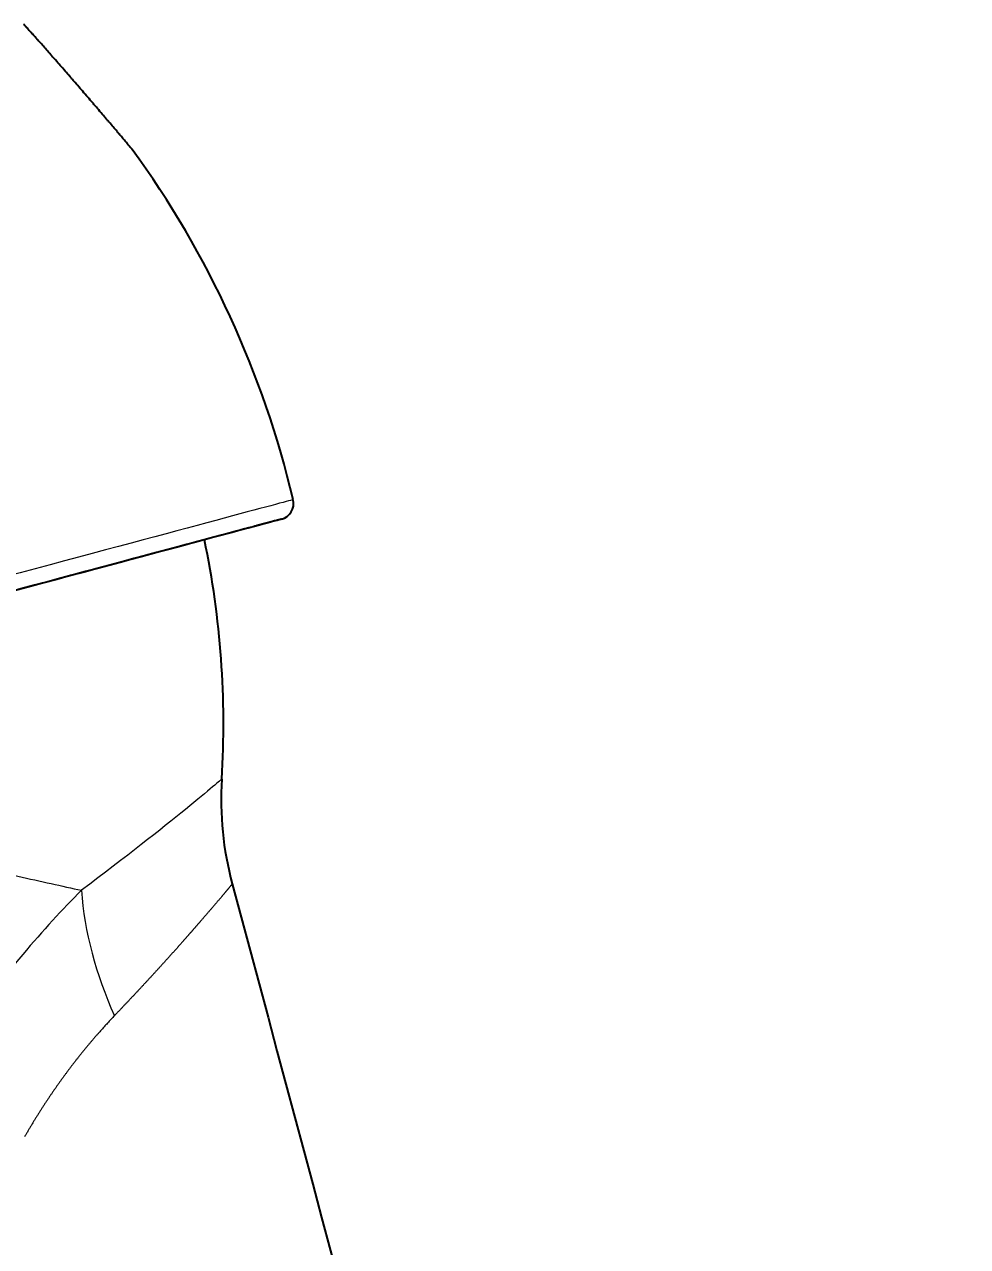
# Model space of a CAD drawing. Header units: millimetres. Extents: x 2151 to 2745, y 1423 to 1843.
# Drawn here: x 2479.99 to 2514.71, y 1584.02 to 1629.02 of the extents above; entities that cross this region are included whole.
import ezdxf

# ---------------------------------------------------------------- set-up
doc = ezdxf.new("R2010")
doc.units = ezdxf.units.MM
doc.styles.get("Standard").update_dxf_attribs({"font": 'arial.ttf'})
doc.dimstyles.new('ISO-25', dxfattribs={"dimtxt": 2.5, "dimasz": 2.5, "dimexe": 1.25, "dimexo": 0.625, "dimtad": 1, "dimtxsty": 'Standard', "dimcen": 2.5, "dimadec": 0, "dimazin": 0, "dimtfac": 1, "dimtmove": 0, "dimatfit": 3, "dimfxl": 1, "dimarcsym": 0})

# ---------------------------------------------------------------- blocks, each defined once
blk = doc.blocks.new('*D15')
at = {"color": 3, "lineweight": -2, "transparency": 16777216}
for p, q in [((2372.74, 1605.6), (2372.74, 1477.077)), ((2514.708, 1511.423), (2514.708, 1477.077)), ((2377.74, 1478.327), (2509.708, 1478.327))]:
    blk.add_line(p, q, dxfattribs=at)
at = {"color": 3, "transparency": 16777216}
for points in [[(2377.74, 1479.16), (2377.74, 1477.493), (2372.74, 1478.327)], [(2509.708, 1479.16), (2509.708, 1477.493), (2514.708, 1478.327)]]:
    blk.add_solid(points, dxfattribs=at)
at = {"layer": 'Defpoints', "color": 0, "transparency": 16777216}
for p in [(2372.74, 1606.225), (2514.708, 1512.048), (2514.708, 1478.327)]:
    blk.add_point(p, dxfattribs=at)
at = {"color": 3, "transparency": 16777216, "insert": (2433.581, 1484.058), "char_height": 5, "attachment_point": 1}
blk.add_mtext('141.97', dxfattribs=at)

msp = doc.modelspace()

# ---------------------------------------------------------------- linework, layer by layer
at = {"linetype": 'Continuous', "lineweight": 25}
msp.add_line((2489.454, 1610.805), (2488.562, 1610.566), dxfattribs=at)
for centre, radius, start, end in [((2454.849, 1603.234), 36, 13.3115, 36.0502), ((2454.417, 1603.276), 32.9, 356.4381, 11.8722), ((2499.23, 1600.486), 12, 176.4377, 195.0036)]:
    msp.add_arc(centre, radius, start, end, dxfattribs=at)
at = {"linetype": 'Continuous', "lineweight": 25, "extrusion": (1.26129e-06, -5.33085e-06, 1)}
msp.add_arc((2489.298, 1611.384, -0.005), 0.6, 284.9964, 13.3115, dxfattribs=at)
at = {"linetype": 'Continuous', "lineweight": 18}
for centre, major_axis, ratio, start_param, end_param in [((2455.123, 1602.211), (-34.759, -9.311), 0.000005, 3.141592, 4.655854), ((2492.18, 1594.904), (-7.188, 9.609), 0.741851, 0.859076, 1.282423)]:
    msp.add_ellipse(centre, major_axis=major_axis, ratio=ratio, start_param=start_param, end_param=end_param, dxfattribs=at)
at = {"linetype": 'Continuous', "lineweight": 25}
for major_axis, start_param, end_param in [((34.18, 9.156), 0, 1.514261), ((-33.287, -8.917), 3.141592, 4.620936)]:
    msp.add_ellipse((2455.274, 1601.649), major_axis=major_axis, ratio=0.000005, start_param=start_param, end_param=end_param, dxfattribs=at)
msp.add_open_spline([(2483.973, 1624.396), (2483.973, 1624.396), (2483.971, 1624.398), (2483.966, 1624.404), (2483.964, 1624.406), (2483.961, 1624.41), (2483.955, 1624.417), (2483.947, 1624.426), (2483.929, 1624.447), (2483.899, 1624.484), (2483.855, 1624.536), (2483.817, 1624.581), (2483.804, 1624.597), (2483.776, 1624.63), (2483.761, 1624.648), (2483.715, 1624.703), (2483.647, 1624.783), (2483.57, 1624.875), (2483.507, 1624.949), (2483.486, 1624.974), (2483.442, 1625.026), (2483.42, 1625.052), (2483.352, 1625.133), (2483.257, 1625.245), (2483.155, 1625.365), (2483.075, 1625.459), (2483.048, 1625.491), (2482.994, 1625.555), (2482.966, 1625.587), (2482.883, 1625.685), (2482.77, 1625.817), (2482.653, 1625.954), (2482.564, 1626.058), (2482.534, 1626.093), (2482.473, 1626.164), (2482.443, 1626.199), (2482.351, 1626.306), (2482.228, 1626.449), (2482.043, 1626.663), (2481.919, 1626.806), (2481.826, 1626.914), (2481.795, 1626.95), (2481.732, 1627.022), (2481.701, 1627.058), (2481.609, 1627.164), (2481.486, 1627.305), (2481.367, 1627.441), (2481.249, 1627.576), (2481.19, 1627.643), (2481.104, 1627.742), (2481.075, 1627.774), (2481.018, 1627.839), (2480.99, 1627.871), (2480.907, 1627.966), (2480.799, 1628.088), (2480.699, 1628.202), (2480.601, 1628.312), (2480.554, 1628.365), (2480.486, 1628.441), (2480.464, 1628.466), (2480.421, 1628.515), (2480.4, 1628.538), (2480.339, 1628.607), (2480.264, 1628.692), (2480.199, 1628.764), (2480.14, 1628.83), (2480.114, 1628.86), (2480.084, 1628.893), (2480.078, 1628.899), (2480.068, 1628.912), (2480.052, 1628.929), (2480.038, 1628.945), (2480.013, 1628.972), (2480, 1628.987), (2479.982, 1629.008), (2479.976, 1629.014), (2479.973, 1629.017), (2479.973, 1629.018), (2479.973, 1629.018), (2479.973, 1629.018), (2479.973, 1629.018)], degree=3, knots=[0, 0, 0, 0, 0.022929, 0.022929, 0.030736, 0.030736, 0.038543, 0.054158, 0.054158, 0.085386, 0.116615, 0.116615, 0.132229, 0.132229, 0.147843, 0.147843, 0.179072, 0.2103, 0.2103, 0.225915, 0.225915, 0.241529, 0.241529, 0.272757, 0.303986, 0.303986, 0.3196, 0.3196, 0.335214, 0.335214, 0.366443, 0.397671, 0.397671, 0.413286, 0.413286, 0.4289, 0.4289, 0.460129, 0.491357, 0.522586, 0.522586, 0.5382, 0.5382, 0.553814, 0.553814, 0.585043, 0.616271, 0.616271, 0.6475, 0.6475, 0.663114, 0.663114, 0.678728, 0.678728, 0.709957, 0.741185, 0.741185, 0.772414, 0.772414, 0.788028, 0.788028, 0.803642, 0.803642, 0.834871, 0.866099, 0.866099, 0.897328, 0.897328, 0.905135, 0.905135, 0.912942, 0.928557, 0.928557, 0.959785, 0.959785, 0.991014, 0.991014, 0.998821, 0.998821, 1, 1, 1, 1], dxfattribs=at)
at = {"linetype": 'Continuous', "lineweight": 18}
for points, knots in [([(2458.212, 1602.434), (2458.332, 1602.407), (2458.453, 1602.381), (2459.951, 1602.049), (2461.317, 1601.746), (2464.003, 1601.15), (2465.322, 1600.858), (2467.893, 1600.288), (2469.144, 1600.011), (2471.557, 1599.476), (2472.719, 1599.218), (2474.933, 1598.727), (2475.986, 1598.494), (2477.964, 1598.055), (2478.89, 1597.85), (2480.599, 1597.471), (2481.382, 1597.298), (2482.087, 1597.141)], [0, 0, 0, 0, 0.012311, 0.012311, 0.153409, 0.153409, 0.294508, 0.294508, 0.435606, 0.435606, 0.576705, 0.576705, 0.717803, 0.717803, 0.858902, 0.858902, 1, 1, 1, 1]), ([(2487.253, 1601.232), (2487.253, 1601.232), (2486.801, 1600.842), (2485.03, 1599.4), (2483.737, 1598.375), (2482.087, 1597.141)], [0, 0, 0, 0, 0.5, 0.5, 1, 1, 1, 1]), ([(2487.639, 1597.379), (2487.639, 1597.379), (2487.639, 1597.378), (2487.638, 1597.377), (2487.636, 1597.375), (2487.634, 1597.373), (2487.631, 1597.369), (2487.628, 1597.365), (2487.624, 1597.36), (2487.619, 1597.354), (2487.614, 1597.347), (2487.608, 1597.339), (2487.601, 1597.331), (2487.594, 1597.322), (2487.586, 1597.312), (2487.577, 1597.301), (2487.568, 1597.29), (2487.558, 1597.278), (2487.548, 1597.265), (2487.536, 1597.251), (2487.524, 1597.236), (2487.512, 1597.221), (2487.498, 1597.205), (2487.484, 1597.188), (2487.47, 1597.17), (2487.454, 1597.151), (2487.438, 1597.132), (2487.422, 1597.112), (2487.404, 1597.091), (2487.386, 1597.069), (2487.367, 1597.047), (2487.348, 1597.024), (2487.327, 1597), (2487.307, 1596.975), (2487.285, 1596.949), (2487.263, 1596.923), (2487.24, 1596.895), (2487.216, 1596.867), (2487.191, 1596.838), (2487.166, 1596.809), (2487.14, 1596.778), (2487.114, 1596.747), (2487.086, 1596.715), (2487.058, 1596.682), (2487.03, 1596.649), (2487, 1596.615), (2486.97, 1596.579), (2486.939, 1596.543), (2486.908, 1596.507), (2486.876, 1596.469), (2486.843, 1596.431), (2486.809, 1596.392), (2486.775, 1596.352), (2486.739, 1596.311), (2486.704, 1596.27), (2486.667, 1596.228), (2486.63, 1596.185), (2486.592, 1596.141), (2486.553, 1596.096), (2486.522, 1596.059), (2486.497, 1596.031), (2486.48, 1596.011), (2486.463, 1595.992), (2486.445, 1595.971), (2486.428, 1595.951), (2486.41, 1595.931), (2486.392, 1595.91), (2486.374, 1595.89), (2486.356, 1595.869), (2486.338, 1595.848), (2486.32, 1595.826), (2486.301, 1595.805), (2486.282, 1595.783), (2486.263, 1595.762), (2486.244, 1595.74), (2486.225, 1595.717), (2486.205, 1595.695), (2486.186, 1595.673), (2486.166, 1595.65), (2486.146, 1595.627), (2486.126, 1595.604), (2486.106, 1595.581), (2486.086, 1595.558), (2486.065, 1595.534), (2486.044, 1595.511), (2486.023, 1595.487), (2486.002, 1595.463), (2485.981, 1595.439), (2485.96, 1595.415), (2485.938, 1595.39), (2485.917, 1595.365), (2485.895, 1595.341), (2485.873, 1595.316), (2485.85, 1595.29), (2485.828, 1595.265), (2485.805, 1595.239), (2485.783, 1595.214), (2485.76, 1595.188), (2485.737, 1595.162), (2485.713, 1595.136), (2485.69, 1595.109), (2485.666, 1595.083), (2485.643, 1595.056), (2485.619, 1595.029), (2485.595, 1595.002), (2485.57, 1594.975), (2485.546, 1594.947), (2485.521, 1594.92), (2485.496, 1594.892), (2485.471, 1594.864), (2485.446, 1594.836), (2485.421, 1594.808), (2485.395, 1594.779), (2485.37, 1594.751), (2485.344, 1594.722), (2485.318, 1594.693), (2485.291, 1594.664), (2485.265, 1594.634), (2485.238, 1594.605), (2485.212, 1594.575), (2485.185, 1594.546), (2485.157, 1594.516), (2485.13, 1594.485), (2485.103, 1594.455), (2485.075, 1594.425), (2485.047, 1594.394), (2485.019, 1594.363), (2484.991, 1594.332), (2484.962, 1594.301), (2484.934, 1594.27), (2484.905, 1594.238), (2484.876, 1594.206), (2484.847, 1594.175), (2484.817, 1594.142), (2484.788, 1594.11), (2484.758, 1594.078), (2484.728, 1594.045), (2484.698, 1594.013), (2484.668, 1593.98), (2484.637, 1593.947), (2484.607, 1593.913), (2484.576, 1593.88), (2484.545, 1593.846), (2484.514, 1593.813), (2484.482, 1593.779), (2484.451, 1593.745), (2484.419, 1593.71), (2484.387, 1593.676), (2484.355, 1593.641), (2484.322, 1593.607), (2484.29, 1593.572), (2484.257, 1593.537), (2484.224, 1593.501), (2484.191, 1593.466), (2484.158, 1593.43), (2484.124, 1593.394), (2484.091, 1593.358), (2484.057, 1593.322), (2484.023, 1593.286), (2483.988, 1593.249), (2483.954, 1593.213), (2483.919, 1593.176), (2483.885, 1593.139), (2483.85, 1593.102), (2483.814, 1593.064), (2483.779, 1593.027), (2483.743, 1592.989), (2483.708, 1592.951), (2483.672, 1592.913), (2483.636, 1592.875), (2483.599, 1592.837), (2483.563, 1592.798), (2483.526, 1592.76), (2483.489, 1592.721), (2483.452, 1592.682), (2483.415, 1592.642), (2483.378, 1592.603), (2483.34, 1592.563), (2483.315, 1592.537), (2483.302, 1592.524)], [0, 0, 0, 0, 0.008171, 0.016357, 0.024556, 0.032769, 0.040997, 0.049238, 0.057493, 0.065762, 0.074045, 0.082342, 0.090652, 0.098977, 0.107316, 0.115668, 0.124035, 0.132415, 0.140809, 0.149217, 0.157638, 0.166074, 0.174523, 0.182986, 0.191462, 0.199952, 0.208455, 0.216972, 0.225502, 0.234046, 0.242603, 0.251174, 0.259758, 0.268354, 0.276964, 0.285588, 0.294224, 0.302873, 0.311535, 0.320209, 0.328897, 0.337597, 0.34631, 0.355036, 0.363774, 0.372524, 0.381287, 0.390062, 0.39885, 0.407649, 0.416461, 0.425284, 0.43412, 0.442967, 0.451827, 0.460698, 0.46958, 0.478475, 0.48738, 0.496298, 0.500091, 0.503892, 0.5077, 0.511516, 0.51534, 0.519172, 0.523011, 0.526858, 0.530712, 0.534574, 0.538444, 0.542321, 0.546206, 0.550099, 0.553999, 0.557907, 0.561822, 0.565745, 0.569676, 0.573615, 0.577561, 0.581514, 0.585475, 0.589444, 0.593421, 0.597405, 0.601396, 0.605395, 0.609402, 0.613417, 0.617439, 0.621468, 0.625505, 0.62955, 0.633602, 0.637662, 0.641729, 0.645804, 0.649886, 0.653976, 0.658073, 0.662178, 0.66629, 0.67041, 0.674537, 0.678672, 0.682814, 0.686964, 0.691121, 0.695286, 0.699458, 0.703637, 0.707824, 0.712018, 0.71622, 0.720429, 0.724645, 0.728869, 0.7331, 0.737339, 0.741585, 0.745838, 0.750098, 0.754366, 0.758641, 0.762924, 0.767213, 0.77151, 0.775814, 0.780126, 0.784444, 0.78877, 0.793103, 0.797444, 0.801791, 0.806146, 0.810508, 0.814877, 0.819253, 0.823636, 0.828026, 0.832424, 0.836828, 0.84124, 0.845659, 0.850084, 0.854517, 0.858957, 0.863404, 0.867858, 0.872318, 0.876786, 0.881261, 0.885743, 0.890231, 0.894727, 0.899229, 0.903739, 0.908255, 0.912778, 0.917308, 0.921844, 0.926388, 0.930938, 0.935495, 0.940059, 0.94463, 0.949208, 0.953792, 0.958383, 0.96298, 0.967584, 0.972195, 0.976813, 0.981437, 0.986068, 0.990705, 0.995349, 1, 1, 1, 1]), ([(2483.302, 1592.524), (2483.281, 1592.501), (2483.239, 1592.457), (2483.175, 1592.39), (2483.112, 1592.321), (2483.048, 1592.253), (2482.985, 1592.183), (2482.921, 1592.113), (2482.857, 1592.042), (2482.793, 1591.971), (2482.73, 1591.899), (2482.666, 1591.826), (2482.602, 1591.753), (2482.538, 1591.679), (2482.474, 1591.604), (2482.411, 1591.529), (2482.347, 1591.453), (2482.283, 1591.376), (2482.22, 1591.299), (2482.156, 1591.221), (2482.092, 1591.142), (2482.029, 1591.063), (2481.965, 1590.983), (2481.902, 1590.903), (2481.839, 1590.822), (2481.775, 1590.74), (2481.712, 1590.657), (2481.66, 1590.588), (2481.617, 1590.531), (2481.585, 1590.489), (2481.553, 1590.446), (2481.521, 1590.402), (2481.489, 1590.359), (2481.457, 1590.316), (2481.425, 1590.272), (2481.393, 1590.228), (2481.362, 1590.184), (2481.33, 1590.14), (2481.298, 1590.095), (2481.266, 1590.051), (2481.234, 1590.006), (2481.202, 1589.961), (2481.171, 1589.916), (2481.139, 1589.87), (2481.107, 1589.825), (2481.076, 1589.779), (2481.044, 1589.733), (2481.012, 1589.687), (2480.981, 1589.641), (2480.949, 1589.594), (2480.918, 1589.547), (2480.886, 1589.501), (2480.855, 1589.453), (2480.823, 1589.406), (2480.792, 1589.359), (2480.761, 1589.311), (2480.729, 1589.263), (2480.698, 1589.215), (2480.667, 1589.167), (2480.635, 1589.119), (2480.604, 1589.07), (2480.573, 1589.021), (2480.542, 1588.972), (2480.511, 1588.923), (2480.48, 1588.874), (2480.449, 1588.824), (2480.418, 1588.775), (2480.387, 1588.725), (2480.356, 1588.675), (2480.325, 1588.624), (2480.295, 1588.574), (2480.264, 1588.523), (2480.233, 1588.473), (2480.203, 1588.422), (2480.172, 1588.37), (2480.141, 1588.319), (2480.111, 1588.267), (2480.081, 1588.216), (2480.05, 1588.164), (2480.02, 1588.112), (2480, 1588.077), (2479.99, 1588.059)], [0, 0, 0, 0, 0.01901, 0.038001, 0.056974, 0.075929, 0.094866, 0.113786, 0.13269, 0.151577, 0.170449, 0.189306, 0.208149, 0.226977, 0.245792, 0.264595, 0.283385, 0.302163, 0.32093, 0.339687, 0.358434, 0.377171, 0.3959, 0.414621, 0.433335, 0.452042, 0.470743, 0.489439, 0.49895, 0.508463, 0.51798, 0.5275, 0.537024, 0.546551, 0.556081, 0.565616, 0.575154, 0.584696, 0.594242, 0.603792, 0.613346, 0.622904, 0.632467, 0.642034, 0.651606, 0.661182, 0.670763, 0.680349, 0.68994, 0.699535, 0.709136, 0.718742, 0.728353, 0.73797, 0.747592, 0.757219, 0.766853, 0.776492, 0.786137, 0.795787, 0.805444, 0.815107, 0.824776, 0.834452, 0.844134, 0.853822, 0.863517, 0.873219, 0.882928, 0.892643, 0.902366, 0.912096, 0.921833, 0.931577, 0.941329, 0.951088, 0.960855, 0.970629, 0.980411, 0.990202, 1, 1, 1, 1])]:
    msp.add_open_spline(points, degree=3, knots=knots, dxfattribs=at)
at = {"linetype": 'Continuous', "lineweight": 25}
msp.add_open_spline([(2487.639, 1597.379), (2494.662, 1571.168), (2501.685, 1544.958), (2508.708, 1518.748)], degree=3, dxfattribs=at)
at = {"linetype": 'Continuous', "lineweight": 18}
msp.add_open_spline([(2482.088, 1597.141), (2480.702, 1595.742), (2479.189, 1594.008), (2477.658, 1591.824)], degree=3, dxfattribs=at)

# ---------------------------------------------------------------- dimensions: what is measured, and where the dimension line sits
dim = msp.add_linear_dim(base=(2514.708, 1478.327), p1=(2372.74, 1606.225), p2=(2514.708, 1512.048), dimstyle='ISO-25', override={"dimtxt": 5, "dimasz": 5, "dimdsep": 46, "dimcen": 5, "dimclrd": 3, "dimclre": 3, "dimclrt": 3, "dimfxl": 1.25})
dim.commit()
dim.dimension.update_dxf_attribs({"geometry": '*D15', "text_midpoint": (2443.724, 1478.327), "dimtype": 160})

doc.saveas('drawing.dxf')
